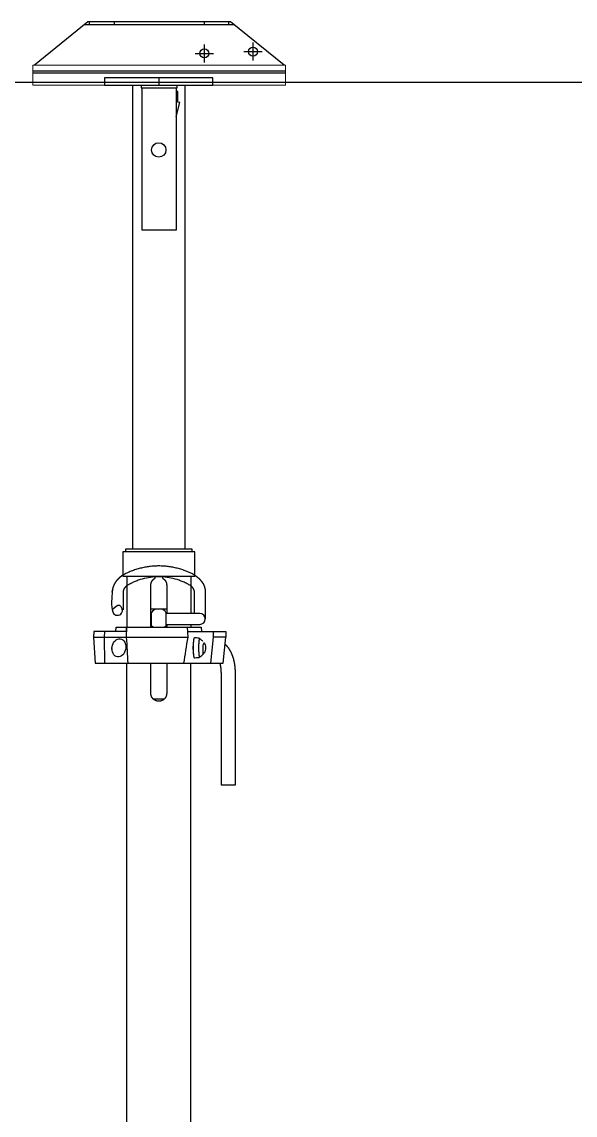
# Model space of a CAD drawing. Header units: millimetres. Extents: x 1924 to 471109, y -30014 to 109986.
# Drawn here: x 437093 to 437706, y 29958 to 31170 of the extents above; entities that cross this region are included whole.
import ezdxf

# ---------------------------------------------------------------- set-up
doc = ezdxf.new("R2010")
doc.units = ezdxf.units.MM
doc.header["$LTSCALE"] = 100
doc.linetypes.add('102', pattern=[50.8, 31.75, -6.35, 6.35, -6.35])
doc.linetypes.add('104', pattern=[4, 2, -2])
doc.layers.add('D NOSNIKY', color=7, linetype='Continuous', true_color=0x994d4d)
doc.layers.add('PERI_AXIS', color=1, linetype='102')
doc.layers.add('PERI_HELPLINE', color=140, linetype='Continuous', plot=False)
doc.layers.add('PERI_HIDDEN', color=30, linetype='104', plot=False)
doc.layers.add('texty', color=255, linetype='Continuous', lineweight=15)

msp = doc.modelspace()

# ---------------------------------------------------------------- linework, layer by layer
at = {"color": 0, "linetype": 'ByBlock'}
for p, q in [((437162.562, 31167.112), (437328.267, 31167.112)), ((437168.291, 31167.112), (437168.291, 31170.112)), ((437195.415, 31170.112), (437195.415, 31167.112)), ((437295.415, 31167.112), (437295.415, 31170.112)), ((437322.538, 31167.112), (437322.538, 31170.112)), ((437105.415, 31115.74), (437385.415, 31115.74)), ((437105.415, 31113.442), (437385.415, 31113.442)), ((437215.915, 31100.112), (437215.915, 30585.612)), ((437273.915, 31100.112), (437273.915, 30585.612)), ((437209.37, 30555.612), (437209.37, 30499.112)), ((437280.46, 30555.612), (437280.46, 30514.112)), ((437253.665, 30519.112), (437236.165, 30519.112)), ((437253.665, 30502.112), (437253.665, 30499.112)), ((437280.46, 30502.112), (437280.46, 30499.112)), ((437305.185, 30494.112), (437305.185, 30488.112)), ((437250.772, 30419.112), (437239.057, 30419.112))]:
    msp.add_line(p, q, dxfattribs=at)
at = {"color": 0, "linetype": 'ByBlock', "elevation": 0}
msp.add_lwpolyline([(437383.747, 31122.112), (437324.568, 31170.112), (437166.261, 31170.112), (437107.083, 31122.112)], dxfattribs=at)
msp.add_lwpolyline([(437304.915, 31108.112), (437184.915, 31108.112), (437184.915, 31100.112), (437304.915, 31100.112)], close=True, dxfattribs=at)
at = {"color": 0, "linetype": 'ByBlock'}
msp.add_lwpolyline([(437284.915, 30555.612), (437284.915, 30582.612), (437204.915, 30582.612), (437204.915, 30555.612)], close=True, dxfattribs=at)
for points in [[(437281.915, 30582.612), (437281.915, 30585.612), (437207.915, 30585.612), (437207.915, 30582.612)], [(437236.165, 30499.112), (437236.165, 30545.612), (437236.166, 30545.757), (437236.17, 30545.902), (437236.176, 30546.049), (437236.185, 30546.196), (437236.197, 30546.343), (437236.21, 30546.491), (437236.227, 30546.639), (437236.246, 30546.788), (437236.268, 30546.936), (437236.292, 30547.085), (437236.319, 30547.233), (437236.348, 30547.382), (437236.38, 30547.53), (437236.414, 30547.678), (437236.451, 30547.825), (437236.491, 30547.972), (437236.533, 30548.119), (437236.578, 30548.265), (437236.625, 30548.41), (437236.675, 30548.555), (437236.727, 30548.698), (437236.782, 30548.841), (437236.84, 30548.982), (437236.9, 30549.123), (437236.963, 30549.262), (437237.028, 30549.4), (437237.096, 30549.537), (437237.166, 30549.673), (437237.238, 30549.807), (437237.312, 30549.94), (437237.388, 30550.071), (437237.467, 30550.2), (437237.548, 30550.328), (437237.63, 30550.455), (437237.715, 30550.579), (437237.801, 30550.702), (437237.889, 30550.823), (437237.979, 30550.943), (437238.07, 30551.06), (437238.163, 30551.175), (437238.257, 30551.288), (437238.353, 30551.399), (437238.451, 30551.508), (437238.549, 30551.615), (437238.649, 30551.72), (437238.751, 30551.822), (437238.854, 30551.922), (437238.959, 30552.022), (437239.067, 30552.12), (437239.177, 30552.217), (437239.289, 30552.312), (437239.403, 30552.406), (437239.519, 30552.499), (437239.637, 30552.59), (437239.757, 30552.679), (437239.879, 30552.766), (437240.003, 30552.852), (437240.128, 30552.935), (437240.255, 30553.017), (437240.384, 30553.097), (437240.514, 30553.174), (437240.646, 30553.25), (437240.78, 30553.323), (437240.915, 30553.394), (437240.915, 30555.612)], [(437248.915, 30555.612), (437248.915, 30553.394), (437249.05, 30553.323), (437249.183, 30553.25), (437249.315, 30553.174), (437249.446, 30553.097), (437249.574, 30553.017), (437249.701, 30552.935), (437249.827, 30552.852), (437249.951, 30552.766), (437250.072, 30552.679), (437250.192, 30552.59), (437250.31, 30552.499), (437250.427, 30552.406), (437250.541, 30552.312), (437250.653, 30552.217), (437250.762, 30552.12), (437250.87, 30552.022), (437250.976, 30551.922), (437251.079, 30551.822), (437251.18, 30551.72), (437251.28, 30551.615), (437251.379, 30551.508), (437251.476, 30551.399), (437251.572, 30551.288), (437251.667, 30551.175), (437251.76, 30551.06), (437251.851, 30550.943), (437251.941, 30550.823), (437252.029, 30550.702), (437252.115, 30550.579), (437252.199, 30550.455), (437252.282, 30550.328), (437252.362, 30550.2), (437252.441, 30550.071), (437252.518, 30549.94), (437252.592, 30549.807), (437252.664, 30549.673), (437252.734, 30549.537), (437252.801, 30549.4), (437252.867, 30549.262), (437252.929, 30549.123), (437252.989, 30548.982), (437253.047, 30548.841), (437253.102, 30548.698), (437253.155, 30548.555), (437253.204, 30548.41), (437253.252, 30548.265), (437253.296, 30548.119), (437253.339, 30547.972), (437253.378, 30547.825), (437253.415, 30547.678), (437253.45, 30547.53), (437253.481, 30547.382), (437253.511, 30547.233), (437253.538, 30547.085), (437253.562, 30546.936), (437253.583, 30546.788), (437253.602, 30546.639), (437253.619, 30546.491), (437253.633, 30546.343), (437253.644, 30546.196), (437253.653, 30546.049), (437253.66, 30545.902), (437253.663, 30545.757), (437253.665, 30545.612), (437253.665, 30514.112)], [(437284.994, 30556.517), (437284.994, 30556.517), (437285.072, 30556.464), (437285.151, 30556.41), (437285.229, 30556.356), (437285.307, 30556.302), (437285.385, 30556.247), (437285.462, 30556.193), (437285.54, 30556.138), (437285.617, 30556.083), (437285.694, 30556.028), (437285.771, 30555.973), (437285.847, 30555.918), (437285.923, 30555.863), (437286, 30555.807), (437286.076, 30555.752), (437286.151, 30555.696), (437286.227, 30555.64), (437286.302, 30555.584), (437286.377, 30555.528), (437286.452, 30555.472), (437286.527, 30555.415), (437286.601, 30555.359), (437286.675, 30555.302), (437286.749, 30555.245), (437286.823, 30555.188), (437286.897, 30555.131), (437286.97, 30555.073), (437287.043, 30555.016), (437287.116, 30554.958), (437287.189, 30554.901), (437287.261, 30554.843), (437287.334, 30554.785), (437287.406, 30554.726), (437287.478, 30554.668), (437287.549, 30554.61), (437287.621, 30554.551), (437287.692, 30554.492), (437287.763, 30554.433), (437287.833, 30554.374), (437287.904, 30554.315), (437287.974, 30554.256), (437288.044, 30554.196), (437288.114, 30554.137), (437288.184, 30554.077), (437288.253, 30554.017), (437288.322, 30553.957), (437288.391, 30553.896), (437288.46, 30553.836), (437288.528, 30553.776), (437288.597, 30553.715), (437288.665, 30553.654), (437288.732, 30553.593), (437288.8, 30553.532), (437288.867, 30553.471), (437288.934, 30553.409), (437289.001, 30553.347), (437289.068, 30553.286), (437289.134, 30553.224), (437289.201, 30553.162), (437289.267, 30553.1), (437289.332, 30553.037), (437289.398, 30552.975), (437289.463, 30552.912), (437289.528, 30552.849), (437289.593, 30552.786), (437289.658, 30552.723), (437289.722, 30552.66), (437289.786, 30552.596), (437289.85, 30552.533), (437289.914, 30552.469), (437289.977, 30552.405), (437290.04, 30552.341), (437290.103, 30552.277), (437290.166, 30552.212), (437290.228, 30552.148), (437290.29, 30552.083), (437290.352, 30552.018), (437290.414, 30551.953), (437290.475, 30551.888), (437290.536, 30551.823), (437290.597, 30551.757), (437290.658, 30551.692), (437290.718, 30551.626), (437290.778, 30551.56), (437290.838, 30551.494), (437290.898, 30551.428), (437290.957, 30551.362), (437291.016, 30551.295), (437291.075, 30551.228), (437291.133, 30551.162), (437291.192, 30551.095), (437291.25, 30551.027), (437291.308, 30550.96), (437291.365, 30550.893), (437291.422, 30550.825), (437291.479, 30550.757), (437291.536, 30550.689), (437291.593, 30550.621), (437291.649, 30550.553), (437291.705, 30550.485), (437291.76, 30550.416), (437291.816, 30550.348), (437291.871, 30550.279), (437291.926, 30550.21), (437291.98, 30550.141), (437292.034, 30550.071), (437292.088, 30550.002), (437292.142, 30549.932), (437292.196, 30549.863), (437292.249, 30549.793), (437292.302, 30549.723), (437292.354, 30549.652), (437292.406, 30549.582), (437292.459, 30549.511), (437292.51, 30549.441), (437292.562, 30549.37), (437292.613, 30549.299), (437292.664, 30549.228), (437292.714, 30549.156), (437292.765, 30549.085), (437292.815, 30549.013), (437292.864, 30548.941), (437292.914, 30548.87), (437292.963, 30548.797), (437293.012, 30548.725), (437293.06, 30548.653), (437293.109, 30548.58), (437293.157, 30548.508), (437293.204, 30548.435), (437293.252, 30548.362), (437293.299, 30548.288), (437293.345, 30548.215), (437293.392, 30548.142), (437293.438, 30548.068), (437293.484, 30547.994), (437293.529, 30547.92), (437293.575, 30547.846), (437293.62, 30547.772), (437293.664, 30547.697), (437293.708, 30547.623), (437293.752, 30547.548), (437293.796, 30547.473), (437293.84, 30547.398), (437293.883, 30547.323), (437293.925, 30547.248), (437293.968, 30547.172), (437294.01, 30547.096), (437294.052, 30547.02), (437294.093, 30546.944), (437294.134, 30546.868), (437294.175, 30546.792), (437294.216, 30546.716), (437294.256, 30546.639), (437294.296, 30546.562), (437294.335, 30546.485), (437294.375, 30546.408), (437294.414, 30546.331), (437294.452, 30546.253), (437294.491, 30546.176), (437294.528, 30546.098), (437294.566, 30546.02), (437294.603, 30545.942), (437294.64, 30545.864), (437294.677, 30545.786), (437294.713, 30545.707), (437294.749, 30545.628), (437294.784, 30545.55), (437294.819, 30545.471), (437294.854, 30545.392), (437294.889, 30545.312), (437294.923, 30545.233), (437294.956, 30545.153), (437294.99, 30545.074), (437295.023, 30544.994), (437295.055, 30544.914), (437295.088, 30544.834), (437295.12, 30544.753), (437295.151, 30544.673), (437295.182, 30544.592), (437295.213, 30544.512), (437295.244, 30544.431), (437295.274, 30544.35), (437295.303, 30544.269), (437295.333, 30544.188), (437295.362, 30544.106), (437295.39, 30544.025), (437295.419, 30543.943), (437295.447, 30543.862), (437295.474, 30543.78), (437295.501, 30543.698), (437295.528, 30543.616), (437295.554, 30543.534), (437295.58, 30543.452), (437295.606, 30543.369), (437295.631, 30543.287), (437295.656, 30543.204), (437295.681, 30543.122), (437295.705, 30543.039), (437295.728, 30542.956), (437295.752, 30542.873), (437295.775, 30542.79), (437295.797, 30542.707), (437295.819, 30542.623), (437295.841, 30542.54), (437295.863, 30542.457), (437295.884, 30542.373), (437295.904, 30542.289), (437295.925, 30542.206), (437295.944, 30542.122), (437295.964, 30542.038), (437295.983, 30541.954), (437296.002, 30541.87), (437296.02, 30541.786), (437296.038, 30541.701), (437296.055, 30541.617), (437296.072, 30541.533), (437296.089, 30541.448), (437296.105, 30541.364), (437296.121, 30541.279), (437296.136, 30541.194), (437296.151, 30541.109), (437296.166, 30541.025), (437296.18, 30540.94), (437296.194, 30540.855), (437296.208, 30540.77), (437296.221, 30540.685), (437296.233, 30540.6), (437296.245, 30540.514), (437296.257, 30540.429), (437296.268, 30540.344), (437296.279, 30540.258), (437296.29, 30540.173), (437296.3, 30540.088), (437296.31, 30540.002), (437296.319, 30539.916), (437296.328, 30539.831), (437296.336, 30539.745), (437296.344, 30539.66), (437296.352, 30539.574), (437296.359, 30539.488), (437296.366, 30539.402), (437296.372, 30539.316), (437296.378, 30539.231), (437296.383, 30539.145), (437296.388, 30539.059), (437296.393, 30538.973), (437296.397, 30538.887), (437296.401, 30538.801), (437296.404, 30538.715), (437296.407, 30538.629), (437296.409, 30538.542), (437296.411, 30538.456), (437296.413, 30538.37), (437296.414, 30538.284), (437296.415, 30538.198), (437296.415, 30538.112), (437296.415, 30508.112)], [(437209.37, 30544.891), (437209.299, 30544.829), (437209.23, 30544.768), (437209.161, 30544.706), (437209.093, 30544.644), (437209.025, 30544.583), (437208.958, 30544.521), (437208.892, 30544.46), (437208.827, 30544.398), (437208.762, 30544.337), (437208.698, 30544.276), (437208.635, 30544.214), (437208.572, 30544.153), (437208.51, 30544.092), (437208.449, 30544.031), (437208.388, 30543.97), (437208.328, 30543.909), (437208.269, 30543.848), (437208.21, 30543.787), (437208.153, 30543.726), (437208.096, 30543.666), (437208.039, 30543.605), (437207.984, 30543.545), (437207.929, 30543.485), (437207.874, 30543.425), (437207.821, 30543.365), (437207.768, 30543.305), (437207.716, 30543.246), (437207.664, 30543.186), (437207.614, 30543.127), (437207.563, 30543.067), (437207.514, 30543.008), (437207.465, 30542.949), (437207.417, 30542.89), (437207.37, 30542.832), (437207.323, 30542.773), (437207.277, 30542.714), (437207.232, 30542.656), (437207.187, 30542.598), (437207.143, 30542.54), (437207.099, 30542.482), (437207.057, 30542.425), (437207.014, 30542.367), (437206.973, 30542.31), (437206.932, 30542.252), (437206.892, 30542.195), (437206.852, 30542.139), (437206.813, 30542.082), (437206.775, 30542.025), (437206.737, 30541.969), (437206.7, 30541.913), (437206.663, 30541.857), (437206.628, 30541.801), (437206.592, 30541.745), (437206.558, 30541.69), (437206.524, 30541.634), (437206.49, 30541.579), (437206.457, 30541.524), (437206.425, 30541.469), (437206.393, 30541.415), (437206.362, 30541.36), (437206.331, 30541.306), (437206.302, 30541.252), (437206.272, 30541.198), (437206.243, 30541.145), (437206.215, 30541.091), (437206.187, 30541.038), (437206.16, 30540.985), (437206.134, 30540.932), (437206.108, 30540.88), (437206.082, 30540.827), (437206.057, 30540.775), (437206.033, 30540.723), (437206.009, 30540.671), (437205.986, 30540.62), (437205.963, 30540.568), (437205.941, 30540.517), (437205.919, 30540.466), (437205.898, 30540.416), (437205.878, 30540.365), (437205.858, 30540.315), (437205.838, 30540.265), (437205.819, 30540.215), (437205.8, 30540.166), (437205.782, 30540.116), (437205.765, 30540.067), (437205.748, 30540.019), (437205.731, 30539.97), (437205.715, 30539.922), (437205.7, 30539.873), (437205.684, 30539.826), (437205.67, 30539.778), (437205.656, 30539.73), (437205.642, 30539.683), (437205.628, 30539.636), (437205.615, 30539.589), (437205.603, 30539.542), (437205.591, 30539.496), (437205.579, 30539.449), (437205.568, 30539.403), (437205.557, 30539.357), (437205.547, 30539.311), (437205.537, 30539.265), (437205.528, 30539.22), (437205.518, 30539.174), (437205.51, 30539.129), (437205.501, 30539.084), (437205.493, 30539.039), (437205.486, 30538.994), (437205.479, 30538.949), (437205.472, 30538.904), (437205.466, 30538.859), (437205.46, 30538.815), (437205.454, 30538.77), (437205.449, 30538.726), (437205.444, 30538.682), (437205.44, 30538.638), (437205.436, 30538.594), (437205.432, 30538.55), (437205.426, 30538.462), (437205.421, 30538.374), (437205.417, 30538.286), (437205.415, 30538.199), (437205.415, 30538.112), (437205.415, 30518.112)], [(437284.415, 30514.112), (437284.415, 30538.112), (437284.414, 30538.199), (437284.412, 30538.287), (437284.409, 30538.375), (437284.404, 30538.463), (437284.398, 30538.551), (437284.391, 30538.64), (437284.382, 30538.73), (437284.377, 30538.774), (437284.371, 30538.819), (437284.365, 30538.864), (437284.359, 30538.909), (437284.353, 30538.954), (437284.346, 30539), (437284.338, 30539.045), (437284.331, 30539.091), (437284.322, 30539.136), (437284.314, 30539.182), (437284.305, 30539.228), (437284.295, 30539.274), (437284.286, 30539.32), (437284.275, 30539.366), (437284.265, 30539.413), (437284.254, 30539.459), (437284.242, 30539.506), (437284.23, 30539.553), (437284.218, 30539.6), (437284.205, 30539.647), (437284.191, 30539.694), (437284.178, 30539.742), (437284.163, 30539.789), (437284.149, 30539.837), (437284.133, 30539.885), (437284.118, 30539.933), (437284.102, 30539.981), (437284.085, 30540.03), (437284.068, 30540.078), (437284.05, 30540.127), (437284.032, 30540.176), (437284.014, 30540.225), (437283.995, 30540.274), (437283.975, 30540.324), (437283.955, 30540.373), (437283.934, 30540.423), (437283.913, 30540.473), (437283.892, 30540.523), (437283.869, 30540.574), (437283.847, 30540.625), (437283.824, 30540.675), (437283.8, 30540.726), (437283.776, 30540.778), (437283.751, 30540.829), (437283.725, 30540.881), (437283.699, 30540.933), (437283.673, 30540.985), (437283.646, 30541.037), (437283.618, 30541.09), (437283.59, 30541.143), (437283.561, 30541.196), (437283.532, 30541.249), (437283.502, 30541.302), (437283.472, 30541.356), (437283.441, 30541.41), (437283.409, 30541.464), (437283.377, 30541.519), (437283.344, 30541.574), (437283.311, 30541.629), (437283.276, 30541.684), (437283.242, 30541.739), (437283.207, 30541.795), (437283.171, 30541.851), (437283.134, 30541.907), (437283.097, 30541.963), (437283.059, 30542.02), (437283.02, 30542.077), (437282.981, 30542.134), (437282.942, 30542.191), (437282.901, 30542.248), (437282.86, 30542.305), (437282.818, 30542.363), (437282.776, 30542.421), (437282.733, 30542.479), (437282.689, 30542.537), (437282.645, 30542.595), (437282.6, 30542.653), (437282.554, 30542.712), (437282.508, 30542.77), (437282.461, 30542.829), (437282.413, 30542.888), (437282.365, 30542.947), (437282.316, 30543.007), (437282.266, 30543.066), (437282.216, 30543.126), (437282.165, 30543.185), (437282.113, 30543.245), (437282.061, 30543.305), (437282.008, 30543.365), (437281.954, 30543.425), (437281.9, 30543.485), (437281.845, 30543.545), (437281.789, 30543.606), (437281.733, 30543.666), (437281.676, 30543.727), (437281.618, 30543.787), (437281.559, 30543.848), (437281.5, 30543.909), (437281.44, 30543.97), (437281.38, 30544.031), (437281.319, 30544.092), (437281.257, 30544.153), (437281.194, 30544.214), (437281.131, 30544.276), (437281.067, 30544.337), (437281.002, 30544.398), (437280.937, 30544.46), (437280.871, 30544.521), (437280.804, 30544.583), (437280.737, 30544.644), (437280.669, 30544.706), (437280.6, 30544.768), (437280.53, 30544.829), (437280.46, 30544.891)], [(437208.879, 30499.112), (437208.874, 30498.114), (437208.868, 30497.115), (437208.862, 30496.115), (437208.857, 30495.114), (437208.851, 30494.112), (437172.862, 30494.112), (437172.446, 30488.112), (437277.384, 30488.112)], [(437197.403, 30494.112), (437197.665, 30499.112), (437292.015, 30499.112), (437292.277, 30494.112)], [(437208.992, 30499.112), (437208.98, 30496.922), (437208.968, 30494.728), (437208.956, 30492.528), (437208.944, 30490.322), (437208.933, 30488.112), (437209.135, 30484.299), (437209.337, 30480.542), (437209.541, 30476.838), (437209.745, 30473.188), (437209.95, 30469.591), (437210.155, 30466.046), (437210.361, 30462.553), (437210.569, 30459.112)], [(437272.724, 30459.112), (437273.278, 30462.542), (437273.84, 30466.025), (437274.41, 30469.563), (437274.988, 30473.156), (437275.574, 30476.807), (437276.168, 30480.515), (437276.772, 30484.283), (437277.384, 30488.112), (437276.861, 30499.112)], [(437172.446, 30488.112), (437174.532, 30459.112), (437316.101, 30459.112), (437319.185, 30488.112), (437305.185, 30488.112), (437302.101, 30459.112)], [(437185.083, 30459.112), (437184.946, 30488.112), (437185.027, 30494.112)], [(437277.099, 30494.112), (437319.185, 30494.112), (437319.185, 30488.112)], [(437312.524, 30459.112), (437312.564, 30458.959), (437312.603, 30458.805), (437312.642, 30458.65), (437312.68, 30458.494), (437312.718, 30458.338), (437312.755, 30458.181), (437312.792, 30458.023), (437312.828, 30457.864), (437312.864, 30457.704), (437312.899, 30457.543), (437312.934, 30457.382), (437312.968, 30457.22), (437313.001, 30457.057), (437313.034, 30456.894), (437313.098, 30456.565), (437313.159, 30456.233), (437313.219, 30455.899), (437313.276, 30455.562), (437313.33, 30455.223), (437313.382, 30454.881), (437313.431, 30454.538), (437313.478, 30454.192), (437313.522, 30453.844), (437313.564, 30453.495), (437313.603, 30453.144), (437313.64, 30452.791), (437313.673, 30452.437), (437313.705, 30452.081), (437313.733, 30451.724), (437313.759, 30451.366), (437313.782, 30451.007), (437313.803, 30450.647), (437313.821, 30450.287), (437313.836, 30449.925), (437313.848, 30449.563), (437313.858, 30449.201), (437313.865, 30448.838), (437313.869, 30448.475), (437313.87, 30448.112), (437313.87, 30324.112), (437329.87, 30324.112), (437329.87, 30448.112), (437329.87, 30448.406), (437329.868, 30448.701), (437329.864, 30448.995), (437329.86, 30449.289), (437329.854, 30449.584), (437329.846, 30449.878), (437329.837, 30450.172), (437329.827, 30450.466), (437329.816, 30450.76), (437329.803, 30451.053), (437329.789, 30451.347), (437329.773, 30451.64), (437329.756, 30451.933), (437329.738, 30452.226), (437329.718, 30452.518), (437329.697, 30452.811), (437329.675, 30453.103), (437329.651, 30453.394), (437329.626, 30453.686), (437329.6, 30453.977), (437329.572, 30454.268), (437329.543, 30454.558), (437329.512, 30454.848), (437329.481, 30455.138), (437329.447, 30455.427), (437329.413, 30455.715), (437329.377, 30456.004), (437329.34, 30456.291), (437329.301, 30456.579), (437329.261, 30456.866), (437329.22, 30457.152), (437329.177, 30457.437), (437329.134, 30457.723), (437329.088, 30458.007), (437329.042, 30458.291), (437328.994, 30458.574), (437328.944, 30458.857), (437328.894, 30459.139), (437328.842, 30459.421), (437328.788, 30459.701), (437328.733, 30459.981), (437328.677, 30460.261), (437328.62, 30460.539), (437328.561, 30460.817), (437328.501, 30461.094), (437328.44, 30461.371), (437328.377, 30461.646), (437328.313, 30461.921), (437328.247, 30462.195), (437328.18, 30462.469), (437328.112, 30462.741), (437328.042, 30463.012), (437327.971, 30463.283), (437327.899, 30463.553), (437327.825, 30463.822), (437327.75, 30464.09), (437327.674, 30464.357), (437327.596, 30464.623), (437327.517, 30464.888), (437327.436, 30465.152), (437327.354, 30465.416), (437327.271, 30465.678), (437327.186, 30465.939), (437327.1, 30466.199), (437327.056, 30466.329), (437327.013, 30466.458), (437326.968, 30466.588), (437326.924, 30466.717), (437326.879, 30466.845), (437326.833, 30466.974), (437326.788, 30467.102), (437326.742, 30467.23), (437326.696, 30467.357), (437326.649, 30467.485), (437326.602, 30467.612), (437326.554, 30467.738), (437326.507, 30467.865), (437326.459, 30467.991), (437326.41, 30468.117), (437326.362, 30468.243), (437326.313, 30468.368), (437326.263, 30468.493), (437326.213, 30468.618), (437326.163, 30468.743), (437326.113, 30468.867), (437326.062, 30468.991), (437326.011, 30469.114), (437325.959, 30469.238), (437325.907, 30469.361), (437325.855, 30469.484), (437325.802, 30469.606), (437325.749, 30469.728), (437325.696, 30469.85), (437325.642, 30469.972), (437325.588, 30470.093), (437325.533, 30470.214), (437325.479, 30470.335), (437325.423, 30470.455), (437325.368, 30470.575), (437325.312, 30470.695), (437325.255, 30470.814), (437325.199, 30470.933), (437325.142, 30471.052), (437325.084, 30471.17), (437325.026, 30471.289), (437324.968, 30471.406), (437324.909, 30471.524), (437324.85, 30471.641), (437324.791, 30471.758), (437324.731, 30471.874), (437324.671, 30471.991), (437324.61, 30472.107), (437324.549, 30472.222), (437324.488, 30472.337), (437324.426, 30472.452), (437324.364, 30472.567), (437324.302, 30472.681), (437324.239, 30472.795), (437324.175, 30472.908), (437324.112, 30473.021), (437324.047, 30473.134), (437323.983, 30473.247), (437323.918, 30473.359), (437323.853, 30473.471), (437323.787, 30473.582), (437323.721, 30473.693), (437323.654, 30473.804), (437323.587, 30473.914), (437323.52, 30474.024), (437323.452, 30474.134), (437323.384, 30474.243), (437323.315, 30474.352), (437323.246, 30474.461), (437323.176, 30474.569), (437323.106, 30474.677), (437323.036, 30474.784), (437322.965, 30474.892), (437322.894, 30474.998), (437322.823, 30475.105), (437322.75, 30475.211), (437322.678, 30475.316), (437322.605, 30475.422), (437322.532, 30475.526), (437322.458, 30475.631), (437322.384, 30475.735), (437322.309, 30475.839), (437322.234, 30475.942), (437322.158, 30476.045), (437322.082, 30476.148), (437322.006, 30476.25), (437321.929, 30476.352), (437321.851, 30476.453), (437321.774, 30476.554), (437321.695, 30476.655), (437321.616, 30476.755), (437321.537, 30476.855), (437321.457, 30476.954), (437321.377, 30477.053), (437321.296, 30477.152), (437321.215, 30477.25), (437321.133, 30477.347), (437321.051, 30477.445), (437320.968, 30477.541), (437320.885, 30477.638), (437320.801, 30477.733), (437320.717, 30477.829), (437320.632, 30477.924), (437320.546, 30478.018), (437320.461, 30478.112), (437320.374, 30478.206), (437320.287, 30478.299), (437320.2, 30478.391), (437320.112, 30478.483), (437320.024, 30478.575), (437319.935, 30478.666), (437319.845, 30478.757), (437319.755, 30478.847), (437319.664, 30478.937), (437319.573, 30479.026), (437319.481, 30479.114), (437319.389, 30479.202), (437319.296, 30479.29), (437319.203, 30479.377), (437319.109, 30479.464), (437319.014, 30479.55), (437318.919, 30479.635), (437318.824, 30479.72), (437318.727, 30479.805), (437318.631, 30479.888), (437318.533, 30479.972), (437318.435, 30480.055), (437318.337, 30480.137)], [(437209.415, 28641.112), (437209.415, 30335.362), (437209.37, 30350.362), (437209.37, 30459.112)], [(437253.665, 30459.112), (437253.665, 30425.612), (437253.664, 30425.508), (437253.662, 30425.404), (437253.659, 30425.3), (437253.654, 30425.195), (437253.649, 30425.09), (437253.641, 30424.985), (437253.633, 30424.879), (437253.623, 30424.773), (437253.612, 30424.668), (437253.6, 30424.562), (437253.586, 30424.455), (437253.571, 30424.349), (437253.555, 30424.243), (437253.537, 30424.137), (437253.518, 30424.031), (437253.498, 30423.924), (437253.477, 30423.818), (437253.454, 30423.712), (437253.43, 30423.607), (437253.404, 30423.501), (437253.377, 30423.395), (437253.349, 30423.29), (437253.32, 30423.185), (437253.289, 30423.08), (437253.257, 30422.976), (437253.224, 30422.872), (437253.189, 30422.768), (437253.153, 30422.665), (437253.116, 30422.562), (437253.077, 30422.46), (437253.037, 30422.358), (437252.996, 30422.257), (437252.954, 30422.156), (437252.91, 30422.056), (437252.865, 30421.957), (437252.818, 30421.858), (437252.771, 30421.76), (437252.722, 30421.662), (437252.672, 30421.565), (437252.621, 30421.469), (437252.568, 30421.374), (437252.515, 30421.279), (437252.46, 30421.185), (437252.405, 30421.092), (437252.348, 30420.999), (437252.29, 30420.908), (437252.232, 30420.817), (437252.172, 30420.727), (437252.111, 30420.638), (437252.05, 30420.55), (437251.987, 30420.463), (437251.924, 30420.377), (437251.86, 30420.292), (437251.795, 30420.208), (437251.729, 30420.125), (437251.662, 30420.043), (437251.594, 30419.961), (437251.526, 30419.881), (437251.457, 30419.802), (437251.388, 30419.725), (437251.317, 30419.648), (437251.246, 30419.572), (437251.175, 30419.498), (437251.102, 30419.425), (437251.029, 30419.352), (437250.955, 30419.281), (437250.879, 30419.21), (437250.802, 30419.139), (437250.725, 30419.07), (437250.646, 30419.001), (437250.566, 30418.932), (437250.485, 30418.865), (437250.402, 30418.798), (437250.319, 30418.732), (437250.235, 30418.667), (437250.15, 30418.603), (437250.064, 30418.54), (437249.977, 30418.477), (437249.889, 30418.416), (437249.8, 30418.355), (437249.71, 30418.295), (437249.619, 30418.237), (437249.528, 30418.179), (437249.435, 30418.122), (437249.342, 30418.067), (437249.248, 30418.012), (437249.153, 30417.958), (437249.058, 30417.906), (437248.962, 30417.855), (437248.865, 30417.805), (437248.767, 30417.756), (437248.669, 30417.708), (437248.57, 30417.662), (437248.471, 30417.617), (437248.37, 30417.573), (437248.27, 30417.53), (437248.168, 30417.489), (437248.067, 30417.449), (437247.964, 30417.411), (437247.862, 30417.373), (437247.758, 30417.337), (437247.655, 30417.303), (437247.551, 30417.269), (437247.446, 30417.237), (437247.341, 30417.206), (437247.236, 30417.177), (437247.131, 30417.149), (437247.026, 30417.122), (437246.92, 30417.097), (437246.814, 30417.073), (437246.708, 30417.05), (437246.602, 30417.028), (437246.496, 30417.008), (437246.39, 30416.989), (437246.283, 30416.972), (437246.177, 30416.955), (437246.071, 30416.94), (437245.965, 30416.927), (437245.859, 30416.914), (437245.753, 30416.903), (437245.647, 30416.893), (437245.542, 30416.885), (437245.437, 30416.878), (437245.332, 30416.872), (437245.227, 30416.867), (437245.122, 30416.864), (437245.018, 30416.862), (437244.915, 30416.862), (437244.811, 30416.862), (437244.707, 30416.864), (437244.603, 30416.867), (437244.498, 30416.872), (437244.393, 30416.878), (437244.288, 30416.885), (437244.182, 30416.893), (437244.076, 30416.903), (437243.971, 30416.914), (437243.865, 30416.927), (437243.758, 30416.94), (437243.652, 30416.955), (437243.546, 30416.972), (437243.44, 30416.989), (437243.334, 30417.008), (437243.227, 30417.028), (437243.121, 30417.05), (437243.015, 30417.073), (437242.909, 30417.097), (437242.804, 30417.122), (437242.698, 30417.149), (437242.593, 30417.177), (437242.488, 30417.206), (437242.383, 30417.237), (437242.279, 30417.269), (437242.175, 30417.303), (437242.071, 30417.337), (437241.968, 30417.373), (437241.865, 30417.411), (437241.763, 30417.449), (437241.661, 30417.489), (437241.56, 30417.53), (437241.459, 30417.573), (437241.359, 30417.617), (437241.259, 30417.662), (437241.161, 30417.708), (437241.062, 30417.756), (437240.965, 30417.805), (437240.868, 30417.855), (437240.772, 30417.906), (437240.676, 30417.958), (437240.581, 30418.012), (437240.487, 30418.067), (437240.394, 30418.122), (437240.302, 30418.179), (437240.21, 30418.237), (437240.12, 30418.295), (437240.03, 30418.355), (437239.941, 30418.416), (437239.853, 30418.477), (437239.766, 30418.54), (437239.68, 30418.603), (437239.595, 30418.667), (437239.51, 30418.732), (437239.427, 30418.798), (437239.345, 30418.865), (437239.264, 30418.932), (437239.184, 30419.001), (437239.105, 30419.07), (437239.027, 30419.139), (437238.95, 30419.21), (437238.875, 30419.281), (437238.8, 30419.352), (437238.727, 30419.425), (437238.655, 30419.498), (437238.583, 30419.572), (437238.512, 30419.648), (437238.442, 30419.725), (437238.372, 30419.802), (437238.303, 30419.881), (437238.235, 30419.961), (437238.168, 30420.043), (437238.101, 30420.125), (437238.035, 30420.208), (437237.97, 30420.292), (437237.906, 30420.377), (437237.842, 30420.463), (437237.78, 30420.55), (437237.718, 30420.638), (437237.658, 30420.727), (437237.598, 30420.817), (437237.539, 30420.908), (437237.482, 30420.999), (437237.425, 30421.092), (437237.369, 30421.185), (437237.315, 30421.279), (437237.261, 30421.374), (437237.209, 30421.469), (437237.158, 30421.565), (437237.108, 30421.662), (437237.059, 30421.76), (437237.011, 30421.858), (437236.965, 30421.957), (437236.92, 30422.056), (437236.876, 30422.156), (437236.833, 30422.257), (437236.792, 30422.358), (437236.752, 30422.46), (437236.714, 30422.562), (437236.676, 30422.665), (437236.64, 30422.768), (437236.606, 30422.872), (437236.572, 30422.976), (437236.54, 30423.08), (437236.51, 30423.185), (437236.48, 30423.29), (437236.452, 30423.395), (437236.425, 30423.501), (437236.4, 30423.607), (437236.376, 30423.712), (437236.353, 30423.818), (437236.331, 30423.924), (437236.311, 30424.031), (437236.292, 30424.137), (437236.275, 30424.243), (437236.258, 30424.349), (437236.243, 30424.455), (437236.23, 30424.562), (437236.217, 30424.668), (437236.206, 30424.773), (437236.197, 30424.879), (437236.188, 30424.985), (437236.181, 30425.09), (437236.175, 30425.195), (437236.171, 30425.3), (437236.167, 30425.404), (437236.165, 30425.508), (437236.165, 30425.612), (437236.165, 30459.112)], [(437280.415, 28641.112), (437280.415, 30335.362), (437280.46, 30350.362), (437280.46, 30459.112)]]:
    msp.add_lwpolyline(points, dxfattribs=at)
for points in [[(437238.915, 30499.112, -0.41421356), (437236.915, 30501.112), (437236.915, 30515.112)], [(437252.915, 30515.112), (437252.915, 30501.112, -0.41421356), (437250.915, 30499.112)], [(437252.915, 30502.112), (437290.415, 30502.112, 1), (437290.415, 30514.112), (437252.915, 30514.112)]]:
    msp.add_lwpolyline(points, format="xyb", dxfattribs=at)
for centre, radius in [((437295.415, 31135.112), 5), ((437349.335, 31137.147), 5), ((437244.915, 31028.112), 8)]:
    msp.add_circle(centre, radius, dxfattribs=at)
for centre, start, end in [((437242.915, 30512.612), 90, 157.380135), ((437246.915, 30512.612), 22.619865, 90)]:
    msp.add_arc(centre, 6.5, start, end, dxfattribs=at)
msp.add_ellipse((437200.725, 30476.112), major_axis=(-1.499, -9.935), ratio=0.76164659, dxfattribs=at)
for centre, major_axis, ratio, start_param, end_param in [((437187.9, 30476.112), (1.456, -9.972), 0.50974852, 1.21159877, 1.5187321), ((437289.876, 30476.112), (0, 8.5), 0.8660254, 1.21344347, 1.92814919)]:
    msp.add_ellipse(centre, major_axis=major_axis, ratio=ratio, start_param=start_param, end_param=end_param, dxfattribs=at)
for points, weights, knots in [([(437204.915, 30556.558), (437204.875, 30556.538), (437204.836, 30556.517), (437204.797, 30556.491), (437204.757, 30556.464), (437204.718, 30556.437), (437204.679, 30556.41), (437204.64, 30556.383), (437204.601, 30556.356), (437204.562, 30556.329), (437204.523, 30556.302), (437204.484, 30556.274), (437204.445, 30556.247), (437204.406, 30556.22), (437204.367, 30556.193), (437204.329, 30556.165), (437204.29, 30556.138), (437204.251, 30556.111), (437204.213, 30556.083), (437204.174, 30556.056), (437204.136, 30556.028), (437204.097, 30556.001), (437204.059, 30555.973), (437204.021, 30555.946), (437203.982, 30555.918), (437203.944, 30555.891), (437203.906, 30555.863), (437203.868, 30555.835), (437203.83, 30555.807), (437203.792, 30555.78), (437203.754, 30555.752), (437203.716, 30555.724), (437203.678, 30555.696), (437203.641, 30555.668), (437203.603, 30555.64), (437203.565, 30555.612), (437203.527, 30555.584), (437203.49, 30555.556), (437203.452, 30555.528), (437203.415, 30555.5), (437203.378, 30555.472), (437203.34, 30555.443), (437203.303, 30555.415), (437203.266, 30555.387), (437203.228, 30555.359), (437203.191, 30555.33), (437203.154, 30555.302), (437203.117, 30555.273), (437203.08, 30555.245), (437203.043, 30555.216), (437203.006, 30555.188), (437202.969, 30555.159), (437202.933, 30555.131), (437202.896, 30555.102), (437202.859, 30555.073), (437202.823, 30555.045), (437202.786, 30555.016), (437202.749, 30554.987), (437202.713, 30554.958), (437202.677, 30554.929), (437202.64, 30554.9), (437202.604, 30554.871), (437202.568, 30554.842), (437202.531, 30554.813), (437202.495, 30554.784), (437202.459, 30554.755), (437202.423, 30554.726), (437202.387, 30554.697), (437202.351, 30554.668), (437202.315, 30554.638), (437202.279, 30554.609), (437202.244, 30554.58), (437202.208, 30554.551), (437202.172, 30554.521), (437202.137, 30554.492), (437202.101, 30554.462), (437202.065, 30554.433), (437202.03, 30554.403), (437201.995, 30554.374), (437201.959, 30554.344), (437201.924, 30554.314), (437201.889, 30554.285), (437201.854, 30554.255), (437201.818, 30554.225), (437201.783, 30554.195), (437201.748, 30554.166), (437201.713, 30554.136), (437201.679, 30554.106), (437201.644, 30554.076), (437201.609, 30554.046), (437201.574, 30554.016), (437201.54, 30553.986), (437201.505, 30553.956), (437201.47, 30553.925), (437201.436, 30553.895), (437201.401, 30553.865), (437201.367, 30553.835), (437201.333, 30553.805), (437201.298, 30553.774), (437201.264, 30553.744), (437201.23, 30553.714), (437201.196, 30553.683), (437201.162, 30553.653), (437201.128, 30553.622), (437201.094, 30553.592), (437201.06, 30553.561), (437201.026, 30553.53), (437200.992, 30553.5), (437200.959, 30553.469), (437200.925, 30553.438), (437200.892, 30553.408), (437200.858, 30553.377), (437200.825, 30553.346), (437200.791, 30553.315), (437200.758, 30553.284), (437200.725, 30553.253), (437200.691, 30553.222), (437200.658, 30553.191), (437200.625, 30553.16), (437200.592, 30553.129), (437200.559, 30553.098), (437200.526, 30553.067), (437200.493, 30553.035), (437200.46, 30553.004), (437200.428, 30552.973), (437200.395, 30552.941), (437200.362, 30552.91), (437200.33, 30552.879), (437200.297, 30552.847), (437200.265, 30552.816), (437200.232, 30552.784), (437200.2, 30552.753), (437200.168, 30552.721), (437200.136, 30552.689), (437200.103, 30552.658), (437200.071, 30552.626), (437200.039, 30552.594), (437200.007, 30552.563), (437199.975, 30552.531), (437199.944, 30552.499), (437199.912, 30552.467), (437199.88, 30552.435), (437199.848, 30552.403), (437199.817, 30552.371), (437199.785, 30552.339), (437199.754, 30552.307), (437199.722, 30552.275), (437199.691, 30552.243), (437199.66, 30552.21), (437199.629, 30552.178), (437199.597, 30552.146), (437199.566, 30552.114), (437199.535, 30552.081), (437199.504, 30552.049), (437199.473, 30552.016), (437199.443, 30551.984), (437199.412, 30551.951), (437199.381, 30551.919), (437199.35, 30551.886), (437199.32, 30551.854), (437199.289, 30551.821), (437199.259, 30551.788), (437199.228, 30551.756), (437199.198, 30551.723), (437199.168, 30551.69), (437199.138, 30551.657), (437199.107, 30551.624), (437199.077, 30551.591), (437199.047, 30551.558), (437199.017, 30551.525), (437198.988, 30551.492), (437198.958, 30551.459), (437198.928, 30551.426), (437198.898, 30551.393), (437198.869, 30551.36), (437198.839, 30551.327), (437198.81, 30551.293), (437198.78, 30551.26), (437198.751, 30551.227), (437198.722, 30551.193), (437198.692, 30551.16), (437198.663, 30551.126), (437198.634, 30551.093), (437198.605, 30551.059), (437198.576, 30551.026), (437198.547, 30550.992), (437198.518, 30550.959), (437198.49, 30550.925), (437198.461, 30550.891), (437198.432, 30550.857), (437198.404, 30550.824), (437198.375, 30550.79), (437198.347, 30550.756), (437198.318, 30550.722), (437198.29, 30550.688), (437198.262, 30550.654), (437198.234, 30550.62), (437198.206, 30550.586), (437198.178, 30550.552), (437198.15, 30550.518), (437198.122, 30550.483), (437198.094, 30550.449), (437198.066, 30550.415), (437198.039, 30550.381), (437198.011, 30550.346), (437197.983, 30550.312), (437197.956, 30550.278), (437197.928, 30550.243), (437197.901, 30550.209), (437197.874, 30550.174), (437197.847, 30550.14), (437197.82, 30550.105), (437197.792, 30550.07), (437197.765, 30550.036), (437197.739, 30550.001), (437197.712, 30549.966), (437197.685, 30549.931), (437197.658, 30549.896), (437197.632, 30549.862), (437197.605, 30549.827), (437197.578, 30549.792), (437197.552, 30549.757), (437197.526, 30549.722), (437197.499, 30549.687), (437197.473, 30549.651), (437197.447, 30549.616), (437197.421, 30549.581), (437197.395, 30549.546), (437197.369, 30549.511), (437197.343, 30549.475), (437197.317, 30549.44), (437197.292, 30549.405), (437197.266, 30549.369), (437197.24, 30549.334), (437197.215, 30549.298), (437197.189, 30549.263), (437197.164, 30549.227), (437197.139, 30549.191), (437197.114, 30549.156), (437197.088, 30549.12), (437197.063, 30549.084), (437197.038, 30549.049), (437197.013, 30549.013), (437196.989, 30548.977), (437196.964, 30548.941), (437196.939, 30548.905), (437196.914, 30548.869), (437196.89, 30548.833), (437196.865, 30548.797), (437196.841, 30548.761), (437196.817, 30548.725), (437196.792, 30548.689), (437196.768, 30548.652), (437196.744, 30548.616), (437196.72, 30548.58), (437196.696, 30548.544), (437196.672, 30548.507), (437196.648, 30548.471), (437196.624, 30548.434), (437196.601, 30548.398), (437196.577, 30548.361), (437196.554, 30548.325), (437196.53, 30548.288), (437196.507, 30548.252), (437196.483, 30548.215), (437196.46, 30548.178), (437196.437, 30548.141), (437196.414, 30548.105), (437196.391, 30548.068), (437196.368, 30548.031), (437196.345, 30547.994), (437196.322, 30547.957), (437196.3, 30547.92), (437196.277, 30547.883), (437196.254, 30547.846), (437196.232, 30547.809), (437196.21, 30547.772), (437196.187, 30547.735), (437196.165, 30547.697), (437196.143, 30547.66), (437196.121, 30547.623), (437196.099, 30547.585), (437196.077, 30547.548), (437196.055, 30547.511), (437196.033, 30547.473), (437196.011, 30547.436), (437195.99, 30547.398), (437195.968, 30547.361), (437195.947, 30547.323), (437195.925, 30547.285), (437195.904, 30547.248), (437195.883, 30547.21), (437195.862, 30547.172), (437195.841, 30547.134), (437195.82, 30547.096), (437195.799, 30547.058), (437195.778, 30547.021), (437195.757, 30546.983), (437195.736, 30546.945), (437195.716, 30546.906), (437195.695, 30546.868), (437195.675, 30546.83), (437195.654, 30546.792), (437195.634, 30546.754), (437195.614, 30546.716), (437195.594, 30546.677), (437195.574, 30546.639), (437195.554, 30546.601), (437195.534, 30546.562), (437195.514, 30546.524), (437195.494, 30546.485), (437195.474, 30546.447), (437195.455, 30546.408), (437195.435, 30546.37), (437195.416, 30546.331), (437195.397, 30546.292), (437195.377, 30546.253), (437195.358, 30546.215), (437195.339, 30546.176), (437195.32, 30546.137), (437195.301, 30546.098), (437195.282, 30546.059), (437195.264, 30546.02), (437195.245, 30545.981), (437195.226, 30545.942), (437195.208, 30545.903), (437195.189, 30545.864), (437195.171, 30545.825), (437195.153, 30545.785), (437195.135, 30545.746), (437195.117, 30545.707), (437195.099, 30545.668), (437195.081, 30545.628), (437195.063, 30545.589), (437195.045, 30545.549), (437195.028, 30545.51), (437195.01, 30545.47), (437194.993, 30545.431), (437194.976, 30545.391), (437194.958, 30545.352), (437194.941, 30545.312), (437194.924, 30545.272), (437194.907, 30545.232), (437194.89, 30545.193), (437194.873, 30545.153), (437194.857, 30545.113), (437194.84, 30545.073), (437194.824, 30545.033), (437194.807, 30544.993), (437194.791, 30544.953), (437194.774, 30544.913), (437194.758, 30544.873), (437194.742, 30544.833), (437194.726, 30544.793), (437194.71, 30544.753), (437194.694, 30544.713), (437194.679, 30544.672), (437194.663, 30544.632), (437194.647, 30544.592), (437194.632, 30544.552), (437194.617, 30544.511), (437194.601, 30544.471), (437194.586, 30544.43), (437194.571, 30544.39), (437194.556, 30544.35), (437194.541, 30544.309), (437194.526, 30544.268), (437194.512, 30544.228), (437194.497, 30544.187), (437194.482, 30544.147), (437194.468, 30544.106), (437194.454, 30544.065), (437194.439, 30544.025), (437194.425, 30543.984), (437194.411, 30543.943), (437194.397, 30543.902), (437194.383, 30543.861), (437194.369, 30543.82), (437194.356, 30543.779), (437194.342, 30543.739), (437194.329, 30543.698), (437194.315, 30543.657), (437194.302, 30543.616), (437194.289, 30543.574), (437194.275, 30543.533), (437194.262, 30543.492), (437194.249, 30543.451), (437194.237, 30543.41), (437194.224, 30543.369), (437194.211, 30543.328), (437194.199, 30543.286), (437194.186, 30543.245), (437194.174, 30543.204), (437194.161, 30543.162), (437194.149, 30543.121), (437194.137, 30543.08), (437194.125, 30543.038), (437194.113, 30542.997), (437194.101, 30542.955), (437194.09, 30542.914), (437194.078, 30542.872), (437194.066, 30542.831), (437194.055, 30542.789), (437194.044, 30542.748), (437194.032, 30542.706), (437194.021, 30542.665), (437194.01, 30542.623), (437193.999, 30542.581), (437193.988, 30542.54), (437193.978, 30542.498), (437193.967, 30542.456), (437193.957, 30542.414), (437193.946, 30542.373), (437193.936, 30542.331), (437193.925, 30542.289), (437193.915, 30542.247), (437193.905, 30542.205), (437193.895, 30542.163), (437193.885, 30542.121), (437193.876, 30542.079), (437193.866, 30542.037), (437193.856, 30541.995), (437193.847, 30541.953), (437193.837, 30541.911), (437193.828, 30541.869), (437193.819, 30541.827), (437193.81, 30541.785), (437193.801, 30541.743), (437193.792, 30541.701), (437193.783, 30541.659), (437193.775, 30541.617), (437193.766, 30541.574), (437193.757, 30541.532), (437193.749, 30541.49), (437193.741, 30541.448), (437193.733, 30541.406), (437193.725, 30541.363), (437193.717, 30541.321), (437193.709, 30541.279), (437193.701, 30541.236), (437193.693, 30541.194), (437193.686, 30541.152), (437193.678, 30541.109), (437193.671, 30541.067), (437193.664, 30541.024), (437193.656, 30540.982), (437193.649, 30540.94), (437193.642, 30540.897), (437193.635, 30540.855), (437193.629, 30540.812), (437193.622, 30540.77), (437193.616, 30540.727), (437193.609, 30540.684), (437193.603, 30540.642), (437193.596, 30540.599), (437193.59, 30540.557), (437193.584, 30540.514), (437193.578, 30540.472), (437193.573, 30540.429), (437193.567, 30540.386), (437193.561, 30540.344), (437193.556, 30540.301), (437193.55, 30540.258), (437193.545, 30540.216), (437193.54, 30540.173), (437193.535, 30540.13), (437193.53, 30540.087), (437193.525, 30540.045), (437193.52, 30540.002), (437193.515, 30539.959), (437193.511, 30539.916), (437193.506, 30539.874), (437193.502, 30539.831), (437193.498, 30539.788), (437193.493, 30539.745), (437193.489, 30539.702), (437193.485, 30539.659), (437193.482, 30539.617), (437193.478, 30539.574), (437193.474, 30539.531), (437193.471, 30539.488), (437193.467, 30539.445), (437193.464, 30539.402), (437193.461, 30539.359), (437193.458, 30539.316), (437193.455, 30539.273), (437193.452, 30539.23), (437193.449, 30539.188), (437193.446, 30539.145), (437193.444, 30539.102), (437193.441, 30539.059), (437193.439, 30539.016), (437193.437, 30538.973), (437193.435, 30538.93), (437193.433, 30538.887), (437193.431, 30538.844), (437193.429, 30538.801), (437193.427, 30538.758), (437193.426, 30538.715), (437193.424, 30538.672), (437193.423, 30538.628), (437193.421, 30538.585), (437193.42, 30538.542), (437193.419, 30538.499), (437193.418, 30538.456), (437193.418, 30538.413), (437193.417, 30538.37), (437193.416, 30538.327), (437193.416, 30538.284), (437193.415, 30538.241), (437193.415, 30538.198), (437193.415, 30538.155), (437193.415, 30538.112), (437193.415, 30528.112), (437193.415, 30518.112), (437193.415, 30512.915), (437199.415, 30512.915), (437205.415, 30512.915), (437205.415, 30518.112), (437205.415, 30523.308), (437199.415, 30523.308), (437193.415, 30523.308), (437193.415, 30518.112)], [1, 1, 1, 1, 1, 1, 1, 1, 1, 1, 1, 1, 1, 1, 1, 1, 1, 1, 1, 1, 1, 1, 1, 1, 1, 1, 1, 1, 1, 1, 1, 1, 1, 1, 1, 1, 1, 1, 1, 1, 1, 1, 1, 1, 1, 1, 1, 1, 1, 1, 1, 1, 1, 1, 1, 1, 1, 1, 1, 1, 1, 1, 1, 1, 1, 1, 1, 1, 1, 1, 1, 1, 1, 1, 1, 1, 1, 1, 1, 1, 1, 1, 1, 1, 1, 1, 1, 1, 1, 1, 1, 1, 1, 1, 1, 1, 1, 1, 1, 1, 1, 1, 1, 1, 1, 1, 1, 1, 1, 1, 1, 1, 1, 1, 1, 1, 1, 1, 1, 1, 1, 1, 1, 1, 1, 1, 1, 1, 1, 1, 1, 1, 1, 1, 1, 1, 1, 1, 1, 1, 1, 1, 1, 1, 1, 1, 1, 1, 1, 1, 1, 1, 1, 1, 1, 1, 1, 1, 1, 1, 1, 1, 1, 1, 1, 1, 1, 1, 1, 1, 1, 1, 1, 1, 1, 1, 1, 1, 1, 1, 1, 1, 1, 1, 1, 1, 1, 1, 1, 1, 1, 1, 1, 1, 1, 1, 1, 1, 1, 1, 1, 1, 1, 1, 1, 1, 1, 1, 1, 1, 1, 1, 1, 1, 1, 1, 1, 1, 1, 1, 1, 1, 1, 1, 1, 1, 1, 1, 1, 1, 1, 1, 1, 1, 1, 1, 1, 1, 1, 1, 1, 1, 1, 1, 1, 1, 1, 1, 1, 1, 1, 1, 1, 1, 1, 1, 1, 1, 1, 1, 1, 1, 1, 1, 1, 1, 1, 1, 1, 1, 1, 1, 1, 1, 1, 1, 1, 1, 1, 1, 1, 1, 1, 1, 1, 1, 1, 1, 1, 1, 1, 1, 1, 1, 1, 1, 1, 1, 1, 1, 1, 1, 1, 1, 1, 1, 1, 1, 1, 1, 1, 1, 1, 1, 1, 1, 1, 1, 1, 1, 1, 1, 1, 1, 1, 1, 1, 1, 1, 1, 1, 1, 1, 1, 1, 1, 1, 1, 1, 1, 1, 1, 1, 1, 1, 1, 1, 1, 1, 1, 1, 1, 1, 1, 1, 1, 1, 1, 1, 1, 1, 1, 1, 1, 1, 1, 1, 1, 1, 1, 1, 1, 1, 1, 1, 1, 1, 1, 1, 1, 1, 1, 1, 1, 1, 1, 1, 1, 1, 1, 1, 1, 1, 1, 1, 1, 1, 1, 1, 1, 1, 1, 1, 1, 1, 1, 1, 1, 1, 1, 1, 1, 1, 1, 1, 1, 1, 1, 1, 1, 1, 1, 1, 1, 1, 1, 1, 1, 1, 1, 1, 1, 1, 1, 1, 1, 1, 1, 1, 1, 1, 1, 1, 1, 1, 1, 1, 1, 1, 1, 1, 1, 1, 1, 1, 1, 1, 1, 1, 1, 1, 1, 1, 1, 1, 1, 1, 1, 1, 1, 1, 1, 1, 1, 1, 1, 1, 1, 1, 1, 1, 1, 1, 1, 1, 1, 1, 1, 1, 1, 1, 1, 1, 1, 1, 1, 1, 1, 1, 1, 1, 1, 1, 1, 1, 1, 1, 1, 1, 1, 1, 1, 1, 1, 1, 0.707106781187, 1, 0.707106781187, 1, 0.707106781187, 1, 0.707106781187, 1], [0, 0, 0, 1, 1, 2, 2, 3, 3, 4, 4, 5, 5, 6, 6, 7, 7, 8, 8, 9, 9, 10, 10, 11, 11, 12, 12, 13, 13, 14, 14, 15, 15, 16, 16, 17, 17, 18, 18, 19, 19, 20, 20, 21, 21, 22, 22, 23, 23, 24, 24, 25, 25, 26, 26, 27, 27, 28, 28, 29, 29, 30, 30, 31, 31, 32, 32, 33, 33, 34, 34, 35, 35, 36, 36, 37, 37, 38, 38, 39, 39, 40, 40, 41, 41, 42, 42, 43, 43, 44, 44, 45, 45, 46, 46, 47, 47, 48, 48, 49, 49, 50, 50, 51, 51, 52, 52, 53, 53, 54, 54, 55, 55, 56, 56, 57, 57, 58, 58, 59, 59, 60, 60, 61, 61, 62, 62, 63, 63, 64, 64, 65, 65, 66, 66, 67, 67, 68, 68, 69, 69, 70, 70, 71, 71, 72, 72, 73, 73, 74, 74, 75, 75, 76, 76, 77, 77, 78, 78, 79, 79, 80, 80, 81, 81, 82, 82, 83, 83, 84, 84, 85, 85, 86, 86, 87, 87, 88, 88, 89, 89, 90, 90, 91, 91, 92, 92, 93, 93, 94, 94, 95, 95, 96, 96, 97, 97, 98, 98, 99, 99, 100, 100, 101, 101, 102, 102, 103, 103, 104, 104, 105, 105, 106, 106, 107, 107, 108, 108, 109, 109, 110, 110, 111, 111, 112, 112, 113, 113, 114, 114, 115, 115, 116, 116, 117, 117, 118, 118, 119, 119, 120, 120, 121, 121, 122, 122, 123, 123, 124, 124, 125, 125, 126, 126, 127, 127, 128, 128, 129, 129, 130, 130, 131, 131, 132, 132, 133, 133, 134, 134, 135, 135, 136, 136, 137, 137, 138, 138, 139, 139, 140, 140, 141, 141, 142, 142, 143, 143, 144, 144, 145, 145, 146, 146, 147, 147, 148, 148, 149, 149, 150, 150, 151, 151, 152, 152, 153, 153, 154, 154, 155, 155, 156, 156, 157, 157, 158, 158, 159, 159, 160, 160, 161, 161, 162, 162, 163, 163, 164, 164, 165, 165, 166, 166, 167, 167, 168, 168, 169, 169, 170, 170, 171, 171, 172, 172, 173, 173, 174, 174, 175, 175, 176, 176, 177, 177, 178, 178, 179, 179, 180, 180, 181, 181, 182, 182, 183, 183, 184, 184, 185, 185, 186, 186, 187, 187, 188, 188, 189, 189, 190, 190, 191, 191, 192, 192, 193, 193, 194, 194, 195, 195, 196, 196, 197, 197, 198, 198, 199, 199, 200, 200, 201, 201, 202, 202, 203, 203, 204, 204, 205, 205, 206, 206, 207, 207, 208, 208, 209, 209, 210, 210, 211, 211, 212, 212, 213, 213, 214, 214, 215, 215, 216, 216, 217, 217, 218, 218, 219, 219, 220, 220, 221, 221, 222, 222, 223, 223, 224, 224, 225, 225, 226, 226, 227, 227, 228, 228, 229, 229, 230, 230, 231, 231, 232, 232, 233, 233, 234, 234, 235, 235, 236, 236, 237, 237, 238, 238, 239, 239, 240, 240, 241, 241, 242, 242, 243, 243, 244, 244, 245, 245, 246, 246, 247, 247, 248, 248, 249, 249, 250, 250, 251, 251, 252, 252, 253, 253, 254, 254, 255, 255, 256, 256, 257, 257, 258.57079633, 258.57079633, 260.14159265, 260.14159265, 261.71238898, 261.71238898, 263.28318531, 263.28318531, 263.28318531]), ([(437289.782, 30486.852), (437286.751, 30487.992), (437283.72, 30486.852), (437283.686, 30486.625), (437283.653, 30486.399), (437283.621, 30486.172), (437283.589, 30485.945), (437283.558, 30485.716), (437283.527, 30485.488), (437283.498, 30485.259), (437283.469, 30485.029), (437283.441, 30484.799), (437283.413, 30484.569), (437283.387, 30484.338), (437283.36, 30484.107), (437283.335, 30483.876), (437283.311, 30483.644), (437283.287, 30483.412), (437283.264, 30483.18), (437283.242, 30482.948), (437283.22, 30482.716), (437283.2, 30482.484), (437283.18, 30482.251), (437283.161, 30482.019), (437283.142, 30481.787), (437283.125, 30481.555), (437283.108, 30481.323), (437283.092, 30481.091), (437283.076, 30480.859), (437283.062, 30480.628), (437283.047, 30480.397), (437283.034, 30480.166), (437283.022, 30479.936), (437283.01, 30479.706), (437282.999, 30479.476), (437282.989, 30479.248), (437282.979, 30479.019), (437282.97, 30478.791), (437282.962, 30478.563), (437282.955, 30478.337), (437282.947, 30478.11), (437282.942, 30477.885), (437282.936, 30477.66), (437282.932, 30477.437), (437282.928, 30477.213), (437282.925, 30476.992), (437282.922, 30476.77), (437282.921, 30476.55), (437282.919, 30476.33), (437282.919, 30476.112), (437282.919, 30475.893), (437282.921, 30475.673), (437282.922, 30475.453), (437282.925, 30475.232), (437282.928, 30475.01), (437282.932, 30474.786), (437282.936, 30474.563), (437282.942, 30474.338), (437282.947, 30474.113), (437282.955, 30473.886), (437282.962, 30473.66), (437282.97, 30473.432), (437282.979, 30473.205), (437282.989, 30472.976), (437282.999, 30472.747), (437283.01, 30472.517), (437283.022, 30472.287), (437283.034, 30472.057), (437283.047, 30471.826), (437283.062, 30471.595), (437283.076, 30471.364), (437283.092, 30471.132), (437283.108, 30470.9), (437283.125, 30470.668), (437283.142, 30470.436), (437283.161, 30470.204), (437283.18, 30469.972), (437283.2, 30469.739), (437283.22, 30469.507), (437283.242, 30469.275), (437283.264, 30469.043), (437283.287, 30468.811), (437283.311, 30468.579), (437283.335, 30468.348), (437283.36, 30468.116), (437283.387, 30467.885), (437283.413, 30467.654), (437283.441, 30467.424), (437283.469, 30467.194), (437283.498, 30466.965), (437283.527, 30466.735), (437283.558, 30466.507), (437283.589, 30466.278), (437283.621, 30466.051), (437283.653, 30465.824), (437283.686, 30465.598), (437283.72, 30465.372), (437286.751, 30464.231), (437289.782, 30465.372)], [1, 0.950785715177, 1, 1, 1, 1, 1, 1, 1, 1, 1, 1, 1, 1, 1, 1, 1, 1, 1, 1, 1, 1, 1, 1, 1, 1, 1, 1, 1, 1, 1, 1, 1, 1, 1, 1, 1, 1, 1, 1, 1, 1, 1, 1, 1, 1, 1, 1, 1, 1, 1, 1, 1, 1, 1, 1, 1, 1, 1, 1, 1, 1, 1, 1, 1, 1, 1, 1, 1, 1, 1, 1, 1, 1, 1, 1, 1, 1, 1, 1, 1, 1, 1, 1, 1, 1, 1, 1, 1, 1, 1, 1, 1, 1, 1, 1, 1, 0.950785715177, 1], [0, 0, 0, 0.63006884, 0.63006884, 1.63006884, 1.63006884, 2.63006884, 2.63006884, 3.63006884, 3.63006884, 4.63006884, 4.63006884, 5.63006884, 5.63006884, 6.63006884, 6.63006884, 7.63006884, 7.63006884, 8.63006884, 8.63006884, 9.63006884, 9.63006884, 10.63006884, 10.63006884, 11.63006884, 11.63006884, 12.63006884, 12.63006884, 13.63006884, 13.63006884, 14.63006884, 14.63006884, 15.63006884, 15.63006884, 16.63006884, 16.63006884, 17.63006884, 17.63006884, 18.63006884, 18.63006884, 19.63006884, 19.63006884, 20.63006884, 20.63006884, 21.63006884, 21.63006884, 22.63006884, 22.63006884, 23.63006884, 23.63006884, 24.63006884, 24.63006884, 25.63006884, 25.63006884, 26.63006884, 26.63006884, 27.63006884, 27.63006884, 28.63006884, 28.63006884, 29.63006884, 29.63006884, 30.63006884, 30.63006884, 31.63006884, 31.63006884, 32.63006884, 32.63006884, 33.63006884, 33.63006884, 34.63006884, 34.63006884, 35.63006884, 35.63006884, 36.63006884, 36.63006884, 37.63006884, 37.63006884, 38.63006884, 38.63006884, 39.63006884, 39.63006884, 40.63006884, 40.63006884, 41.63006884, 41.63006884, 42.63006884, 42.63006884, 43.63006884, 43.63006884, 44.63006884, 44.63006884, 45.63006884, 45.63006884, 46.63006884, 46.63006884, 47.63006884, 47.63006884, 48.26013767, 48.26013767, 48.26013767]), ([(437293.902, 30483.228), (437291.842, 30485.04), (437289.782, 30486.852), (437289.748, 30486.625), (437289.715, 30486.399), (437289.683, 30486.172), (437289.651, 30485.945), (437289.62, 30485.716), (437289.589, 30485.488), (437289.56, 30485.259), (437289.531, 30485.029), (437289.503, 30484.799), (437289.475, 30484.569), (437289.449, 30484.338), (437289.422, 30484.107), (437289.398, 30483.876), (437289.373, 30483.644), (437289.35, 30483.412), (437289.326, 30483.18), (437289.304, 30482.948), (437289.283, 30482.716), (437289.262, 30482.484), (437289.242, 30482.251), (437289.223, 30482.019), (437289.204, 30481.787), (437289.187, 30481.555), (437289.17, 30481.323), (437289.154, 30481.091), (437289.138, 30480.859), (437289.124, 30480.628), (437289.109, 30480.397), (437289.097, 30480.166), (437289.084, 30479.936), (437289.072, 30479.706), (437289.061, 30479.476), (437289.051, 30479.248), (437289.041, 30479.019), (437289.032, 30478.791), (437289.024, 30478.563), (437289.017, 30478.337), (437289.01, 30478.11), (437289.004, 30477.885), (437288.998, 30477.66), (437288.994, 30477.437), (437288.99, 30477.213), (437288.987, 30476.992), (437288.984, 30476.77), (437288.983, 30476.55), (437288.981, 30476.33), (437288.981, 30476.112), (437288.981, 30475.893), (437288.983, 30475.673), (437288.984, 30475.453), (437288.987, 30475.232), (437288.99, 30475.01), (437288.994, 30474.786), (437288.998, 30474.563), (437289.004, 30474.338), (437289.01, 30474.113), (437289.017, 30473.886), (437289.024, 30473.66), (437289.032, 30473.432), (437289.041, 30473.205), (437289.051, 30472.976), (437289.061, 30472.747), (437289.072, 30472.517), (437289.084, 30472.287), (437289.097, 30472.057), (437289.109, 30471.826), (437289.124, 30471.595), (437289.138, 30471.364), (437289.154, 30471.132), (437289.17, 30470.9), (437289.187, 30470.668), (437289.204, 30470.436), (437289.223, 30470.204), (437289.242, 30469.972), (437289.262, 30469.739), (437289.283, 30469.507), (437289.304, 30469.275), (437289.326, 30469.043), (437289.35, 30468.811), (437289.373, 30468.579), (437289.398, 30468.348), (437289.422, 30468.116), (437289.449, 30467.885), (437289.475, 30467.654), (437289.503, 30467.424), (437289.531, 30467.194), (437289.56, 30466.965), (437289.589, 30466.735), (437289.62, 30466.507), (437289.651, 30466.278), (437289.683, 30466.051), (437289.715, 30465.824), (437289.748, 30465.598), (437289.782, 30465.372), (437291.842, 30467.183), (437293.902, 30468.995), (437297.237, 30471.511), (437297.237, 30476.112), (437297.237, 30480.712), (437293.902, 30483.228), (437293.902, 30476.112), (437293.902, 30468.995)], [1, 1, 1, 1, 1, 1, 1, 1, 1, 1, 1, 1, 1, 1, 1, 1, 1, 1, 1, 1, 1, 1, 1, 1, 1, 1, 1, 1, 1, 1, 1, 1, 1, 1, 1, 1, 1, 1, 1, 1, 1, 1, 1, 1, 1, 1, 1, 1, 1, 1, 1, 1, 1, 1, 1, 1, 1, 1, 1, 1, 1, 1, 1, 1, 1, 1, 1, 1, 1, 1, 1, 1, 1, 1, 1, 1, 1, 1, 1, 1, 1, 1, 1, 1, 1, 1, 1, 1, 1, 1, 1, 1, 1, 1, 1, 1, 1, 1, 1, 0.87943909683, 1, 0.87943909683, 1, 1, 1], [0, 0, 0, 1, 1, 2, 2, 3, 3, 4, 4, 5, 5, 6, 6, 7, 7, 8, 8, 9, 9, 10, 10, 11, 11, 12, 12, 13, 13, 14, 14, 15, 15, 16, 16, 17, 17, 18, 18, 19, 19, 20, 20, 21, 21, 22, 22, 23, 23, 24, 24, 25, 25, 26, 26, 27, 27, 28, 28, 29, 29, 30, 30, 31, 31, 32, 32, 33, 33, 34, 34, 35, 35, 36, 36, 37, 37, 38, 38, 39, 39, 40, 40, 41, 41, 42, 42, 43, 43, 44, 44, 45, 45, 46, 46, 47, 47, 48, 48, 49, 49, 49.9922275, 49.9922275, 50.98445501, 50.98445501, 51.98445501, 51.98445501, 51.98445501])]:
    msp.add_rational_spline(points, weights, degree=2, knots=knots, dxfattribs=at)
at = {"layer": 'D NOSNIKY'}
msp.add_line((434519.915, 31103.112), (454139.915, 31103.112), dxfattribs=at)
at = {"layer": 'PERI_AXIS'}
for p, q in [((437295.415, 31125.112), (437295.415, 31145.112)), ((437349.335, 31127.147), (437349.335, 31147.147)), ((437285.415, 31135.112), (437305.415, 31135.112)), ((437339.335, 31137.147), (437359.335, 31137.147))]:
    msp.add_line(p, q, dxfattribs=at)
at = {"layer": 'PERI_HELPLINE'}
msp.add_line((437244.915, 31108.112), (437244.915, 31100.112), dxfattribs=at)
for p in [(437105.415, 31103.112), (437245.415, 31100.112)]:
    msp.add_point(p, dxfattribs=at)
at = {"layer": 'PERI_HIDDEN'}
msp.add_line((437105.415, 31103.112), (437385.415, 31103.112), dxfattribs=at)
at = {"layer": 'PERI_HIDDEN', "elevation": 0}
for points in [[(437225.415, 31100.112), (437225.415, 31097.112), (437265.415, 31097.112), (437265.415, 31100.112)], [(437264.153, 31097.112), (437264.153, 30939.112), (437226.676, 30939.112), (437226.676, 31097.112)], [(437264.153, 31064.71), (437268.372, 31080.731), (437266.186, 31081.024), (437266.202, 31092.545), (437264.153, 31093.624)]]:
    msp.add_lwpolyline(points, dxfattribs=at)
at = {"layer": 'PERI_HIDDEN'}
for centre, radius, start, end in [((437244.917, 30484.052), 82.809, 61.055726, 118.886163), ((437244.915, 30486.513), 68.348, 58.663681, 121.336319)]:
    msp.add_arc(centre, radius, start, end, dxfattribs=at)
at = {"layer": 'texty', "elevation": 0}
msp.add_lwpolyline([(437105.415, 31100.112), (437385.415, 31100.112), (437385.415, 31122.112), (437105.415, 31122.112)], close=True, dxfattribs=at)

doc.saveas('drawing.dxf')
